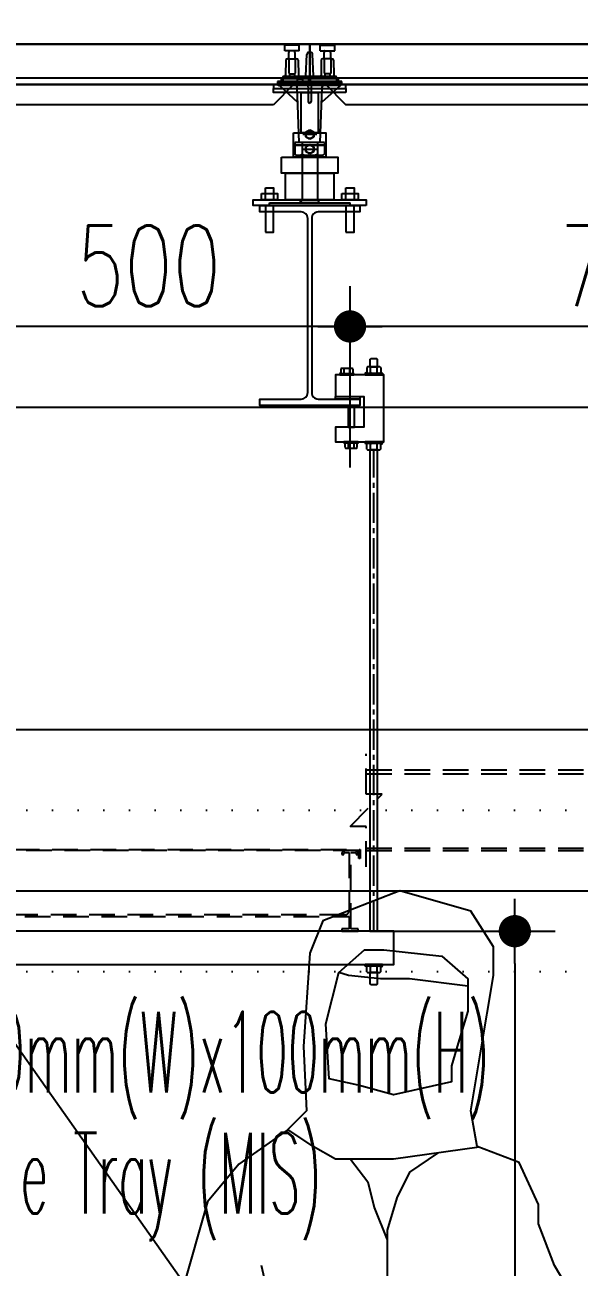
# Model space of a CAD drawing. Header units: millimetres. Extents: x -192235 to 515711, y 45168 to 947868.
# Drawn here: x 162647 to 163334, y 465183 to 466724 of the extents above; entities that cross this region are included whole.
import ezdxf
from ezdxf.enums import TextEntityAlignment as Align

# ---------------------------------------------------------------- set-up
doc = ezdxf.new("R2010")
doc.units = ezdxf.units.MM
doc.header["$LTSCALE"] = 1000
doc.header["$PDMODE"] = 1
for name, pattern in [('CENTER2', [1.125, 0.75, -0.125, 0.125, -0.125]), ('DOT2', [3.175, 0, -3.175]), ('HIDDEN2', [4.7625, 3.175, -1.5875]), ('TPH12-SEC-@20-1$0$CENTERK5', [6.916, 6.667, -0.083, 0.083, -0.083])]:
    doc.linetypes.add(name, pattern=pattern)
for name, color, linetype in [('0-LEVEL LINE', 4, 'DOT2'), ('0-tool', 1, 'Continuous'), ('e-eq-SWB', 130, 'Continuous'), ('Hook-up', 130, 'HIDDEN2'), ('M-DIM', 1, 'Continuous'), ('M-TXT', 3, 'Continuous'), ('man', 7, 'Continuous'), ('SM-SEC-Cm$0$SUPPORT', 2, 'Continuous'), ('SUPPORT', 2, 'Continuous'), ('TPH12-SEC-@20-1$0$H-SIN', 252, 'TPH12-SEC-@20-1$0$CENTERK5'), ('TPH12-SEC-@20-1$0$SIAGE1', 252, 'Continuous'), ('TPH12-SEC-@20-1$0$STEEL-NEDA', 252, 'Continuous'), ('TPH12-SEC-@20-1$0$STEEL3', 252, 'Continuous'), ('TPH12-SEC-@20-1$0$フリーアクセス', 252, 'Continuous'), ('YCD-Xfa-Sec-24$0$Raised Floor', 1, 'Continuous')]:
    doc.layers.add(name, color=color, linetype=linetype)
doc.styles.add('aa-txt', font='simplex.shx', dxfattribs={"width": 0.7, "bigfont": 'chineset.shx'})
doc.dimstyles.new('50-DIM', dxfattribs={"dimscale": 50, "dimtxt": 2, "dimasz": 0.8, "dimexe": 1, "dimexo": 1, "dimgap": 0.5, "dimtad": 1, "dimdec": 0, "dimdsep": 46, "dimtxsty": 'aa-txt', "dimblk": 'DOT', "dimcen": 5, "dimclrd": 256, "dimclre": 256, "dimclrt": 256, "dimadec": 0, "dimazin": 0, "dimtfac": 1, "dimtdec": 0, "dimtix": 1, "dimtmove": 2, "dimatfit": 3, "dimldrblk": 'DOT', "dimfxl": 1, "dimtolj": 1, "dimtzin": 0, "dimarcsym": 0})

# ---------------------------------------------------------------- blocks, each defined once
blk = doc.blocks.new('TPH12-SEC-@20-1$0$ペデスタルA')
at = {"layer": 'TPH12-SEC-@20-1$0$フリーアクセス'}
for p, q in [((-30, 0), (-31, -1)), ((-14, 0), (-30, 0)), ((-13, -1), (-14, 0)), ((0, -10), (0, 0)), ((13, -1), (14, 0)), ((14, 0), (30, 0)), ((30, 0), (31, -1)), ((-31, -8), (-31, -1)), ((-13, -1), (-31, -1)), ((-13, -8), (-31, -8)), ((-26, -10.5), (-25.6, -10)), ((-26, -18), (-26, -10.5)), ((-25.6, -10), (-25.6, -8.4)), ((-18.5, -10), (-18.5, -8.4)), ((-18, -10.5), (-18.5, -10)), ((-18, -18), (-18, -10.5)), ((-13, -8), (-13, -1)), ((-4.7, -39), (-3.6, -12.9)), ((4.7, -39), (3.6, -12.9)), ((13, -8), (13, -1)), ((13, -1), (31, -1)), ((13, -8), (31, -8)), ((18, -10.5), (18.4, -10)), ((18, -18), (18, -10.5)), ((18.4, -10), (18.4, -8.4)), ((25.6, -10), (25.6, -8.4)), ((26, -10.5), (25.6, -10)), ((26, -18), (26, -10.5)), ((31, -8), (31, -1)), ((-29.6, -19.9), (-30, -38.5)), ((-27.6, -18), (-16.4, -18)), ((-26, -18), (-26, -36)), ((-18, -18), (-18, -36)), ((-14.4, -19.9), (-14, -38.5)), ((14.4, -19.9), (14, -38.5)), ((27.6, -18), (16.4, -18)), ((18, -18), (18, -36)), ((26, -18), (26, -36)), ((29.6, -19.9), (30, -38.5)), ((-40, -46), (-40, -49)), ((40, -46), (-40, -46)), ((35.5, -43), (-35.5, -43)), ((-35.5, -43), (-35.5, -45)), ((-35.5, -45), (-33.5, -45)), ((-33.5, -41), (-33.5, -45)), ((32.5, -40), (-32.5, -40)), ((32.5, -46), (-32.5, -46)), ((-26, -36), (-25.1, -36.9)), ((-25.1, -36.9), (-25.1, -40)), ((-25.1, -36.9), (-18.9, -36.9)), ((-24.1, -41), (-19.9, -41)), ((-18, -36), (-18.9, -36.9)), ((-18.9, -36.9), (-18.9, -40)), ((-15.3, -46), (-15.1, -44.2)), ((-15.3, -46), (-8.3, -46)), ((-9.4, -43.4), (-14.2, -43.4)), ((-8.3, -46), (-8.5, -44.2)), ((-1, -45), (-1, -43)), ((-1, -45), (1, -45)), ((1, -45), (1, -43)), ((18, -36), (18.9, -36.9)), ((25.1, -36.9), (18.9, -36.9)), ((18.9, -36.9), (18.9, -40)), ((24.1, -41), (19.9, -41)), ((26, -36), (25.1, -36.9)), ((25.1, -36.9), (25.1, -40)), ((33.5, -45), (33.5, -41)), ((35.5, -45), (33.5, -45)), ((35.5, -43), (35.5, -45)), ((40, -49), (40, -46)), ((-40, -47), (40, -47)), ((38, -51), (-38, -51)), ((-37.7, -51.2), (-15.1, -71.7)), ((-13, -122), (-15.4, -52.9)), ((-2, -53), (-2, -71)), ((2, -53), (2, -71)), ((13, -122), (15.4, -52.9)), ((38, -51), (15.1, -71.7)), ((-5, -109.1), (0, -106.3)), ((0, -106.3), (5, -109.1)), ((-18.5, -122), (-18.5, -136.5)), ((18.5, -122), (-18.5, -122)), ((-9.5, -122), (-9.5, -136.4)), ((8.7, -112), (-8.6, -112)), ((-5, -114.9), (-5, -109.1)), ((0, -117.8), (-5, -114.9)), ((5, -114.9), (0, -117.8)), ((5, -109.1), (5, -114.9)), ((9.5, -122), (9.5, -136.4)), ((18.5, -122), (18.5, -136.5)), ((-15.9, -138), (-18.5, -136.5)), ((15.9, -138), (-15.9, -138)), ((-9.5, -138), (-9.5, -193.8)), ((-9, -130), (8.9, -130)), ((-5, -127.1), (0, -124.3)), ((-5, -132.9), (-5, -127.1)), ((0, -135.8), (-5, -132.9)), ((0, -124.3), (5, -127.1)), ((5, -132.9), (0, -135.8)), ((5, -127.1), (5, -132.9)), ((9.5, -138), (9.5, -193.8)), ((15.9, -138), (18.5, -136.5)), ((-50, -200), (-50, -196.8)), ((-50, -196.8), (50, -196.8)), ((50, -200), (-50, -200)), ((-12.5, -196.8), (-9.5, -193.8)), ((9.5, -193.8), (-9.5, -193.8)), ((12.5, -196.8), (9.5, -193.8)), ((50, -200), (50, -196.8))]:
    blk.add_line(p, q, dxfattribs=at)
for centre in [(0, -112), (0, -130)]:
    blk.add_circle(centre, 4.98, dxfattribs=at)
for centre, radius, start, end in [((-26, -8.4), 0.4, 0, 90), ((-18.1, -8.4), 0.4, 90, 180), ((-0.6, -13), 3, 90, 177.5), ((0.6, -13), 3, 2.5, 90), ((18.1, -8.4), 0.4, 0, 90), ((25.9, -8.4), 0.4, 90, 180), ((-27.6, -20), 2, 90, 178.5), ((-16.4, -20), 2, 1.5, 90), ((16.4, -20), 2, 90, 178.5), ((27.6, -20), 2, 1.5, 90), ((-32.5, -41), 1, 90, 180), ((-32.5, -45), 1, 180, 270), ((-31.5, -38.5), 1.5, 270, 358.5), ((-24.1, -40), 1, 180.5, 270), ((-19.9, -40), 1, 270, 359.5), ((-14.2, -44.3), 0.9, 90, 175), ((-12.5, -38.5), 1.5, 181.5, 270), ((-9.4, -44.3), 0.9, 5, 90), ((-5.7, -39), 1, 270, 357.5), ((5.7, -39), 1, 182.5, 270), ((12.5, -38.5), 1.5, 270, 358.5), ((19.9, -40), 1, 180.5, 270), ((24.1, -40), 1, 270, 359.5), ((31.5, -38.5), 1.5, 181.5, 270), ((32.5, -41), 1, 0, 90), ((32.5, -45), 1, 270, 0), ((-38, -49), 2, 180, 270), ((-38.4, -52), 1, 47.9554, 82.0191), ((-17.4, -53), 2, 2, 90), ((-4, -53), 2, 0, 90), ((4, -53), 2, 90, 180), ((17.4, -53), 2, 90, 178), ((38, -49), 2, 270, 0), ((-15.7, -72.4), 1, 2, 47.9554), ((0, -71), 2, 180, 270), ((0, -71), 2, 270, 0), ((15.7, -72.4), 1, 132.0446, 178), ((-14, -131), 7.03, 270, 309.8217), ((0, -109.5), 28.5, 250.5288, 289.4712), ((14, -131), 7.03, 230.1783, 270)]:
    blk.add_arc(centre, radius, start, end, dxfattribs=at)
blk = doc.blocks.new('TPH12-SEC-@20-1')
at = {"layer": 'TPH12-SEC-@20-1$0$H-SIN'}
blk.add_line((83854.8, 466700), (201769.6, 466700), dxfattribs=at)
at = {"layer": 'TPH12-SEC-@20-1$0$SIAGE1'}
blk.add_line((166000, 466700), (162400, 466700), dxfattribs=at)
at = {"layer": 'TPH12-SEC-@20-1$0$STEEL-NEDA'}
blk.add_lwpolyline([(162938, 466500), (163062, 466500), (163062, 466492), (163010.5, 466492, 0.414214), (163002.5, 466484), (163002.5, 466268, 0.414214), (163010.5, 466260), (163062, 466260), (163062, 466252), (162938, 466252), (162938, 466260), (162989.5, 466260, 0.414214), (162997.5, 466268), (162997.5, 466484, 0.414214), (162989.5, 466492), (162938, 466492)], format="xyb", close=True, dxfattribs=at)
at = {"layer": 'TPH12-SEC-@20-1$0$STEEL3'}
for p, q in [((160000, 466250), (175000, 466250)), ((160000, 465850), (175000, 465850))]:
    blk.add_line(p, q, dxfattribs=at)
at = {"layer": 'TPH12-SEC-@20-1$0$フリーアクセス'}
blk.add_line((165996.8, 466658), (162400, 466658), dxfattribs=at)
blk.add_blockref('TPH12-SEC-@20-1$0$ペデスタルA', (163000, 466700), dxfattribs=at)
blk = doc.blocks.new('Nut-M10')
for p, q in [((-10.9, 1.5), (-10.9, 0.5)), ((-8.7, 2.8), (-10.6, 2)), ((-10.4, 2), (10.4, 2)), ((-10.4, 0), (10.4, 0)), ((-8.7, 9.2), (-8.7, 2.8)), ((6.5, 10), (-6.5, 10)), ((-4.3, 9.2), (-4.3, 2.8)), ((4.3, 2.8), (4.3, 9.2)), ((8.7, 9.2), (8.7, 2.8)), ((8.7, 2.8), (10.6, 2)), ((10.9, 1.5), (10.9, 0.5))]:
    blk.add_line(p, q)
for centre, radius, start, end in [((-10.4, 1.5), 0.5, 90, 180), ((-10.4, 0.5), 0.5, 180, 270), ((-6.5, 6.7), 3.33, 49.441, 130.559), ((-6.5, 5.3), 3.33, 229.441, 310.559), ((0, -2.1), 12.1, 69.065, 110.935), ((0, 14.1), 12.1, 249.065, 290.935), ((6.5, 6.7), 3.33, 49.441, 130.559), ((6.5, 5.3), 3.33, 229.441, 310.559), ((10.4, 1.5), 0.5, 0, 90), ((10.4, 0.5), 0.5, 270, 0)]:
    blk.add_arc(centre, radius, start, end)
blk = doc.blocks.new('Nut-M8')
for p, q in [((-8.9, 1.2), (-8.9, 0.4)), ((-7.5, 2.2), (-8.7, 1.5)), ((-8.5, 1.6), (8.6, 1.6)), ((-8.5, 0), (8.6, 0)), ((-7.5, 7.3), (-7.5, 2.2)), ((5.6, 8), (-5.6, 8)), ((-3.8, 7.3), (-3.8, 2.2)), ((3.8, 2.2), (3.8, 7.3)), ((7.5, 7.3), (7.5, 2.2)), ((7.5, 2.2), (8.7, 1.5)), ((9, 1.2), (9, 0.4))]:
    blk.add_line(p, q)
for centre, radius, start, end in [((-8.5, 1.2), 0.4, 90, 180), ((-8.5, 0.4), 0.4, 180, 270), ((-5.6, 5), 3.03, 51.7868, 128.2132), ((-5.6, 4.6), 3.03, 231.7868, 308.2132), ((0, -3.2), 11.2, 70.3471, 109.6529), ((0, 12.8), 11.2, 250.3471, 289.6529), ((5.6, 5), 3.03, 51.7868, 128.2132), ((5.6, 4.6), 3.03, 231.7868, 308.2132), ((8.6, 1.2), 0.4, 0, 90), ((8.6, 0.4), 0.4, 270, 0)]:
    blk.add_arc(centre, radius, start, end)
blk = doc.blocks.new('HG-S-r')
blk.add_lwpolyline([(0.87, 5), (0.77, 4.9), (0.77, 4), (1.73, 4), (1.73, 4.9), (1.63, 5)], close=True)
blk.add_lwpolyline([(-0.5, 0.3), (0, 0.3), (0, -3.5), (-3.5, -3.5), (-3.5, -5.3), (2.5, -5.3), (2.5, 3), (-3.5, 3), (-3.5, 0.3), (-0.5, 0.3), (-0.5, 0), (-3.5, 0), (-3.5, 0.3)])
at = {"xscale": 0.1, "yscale": 0.1, "zscale": 0.1}
for name, p in [('Nut-M8', (-2.1, 3)), ('Nut-M10', (1.25, 3))]:
    blk.add_blockref(name, p, dxfattribs=at)
at = {"xscale": 0.1, "yscale": 0.1, "zscale": 0.1, "rotation": 180}
for name, p in [('Nut-M8', (-1.55, -5.3)), ('Nut-M10', (1.25, -5.3))]:
    blk.add_blockref(name, p, dxfattribs=at)
blk = doc.blocks.new('DOT')
at = {"color": 0}
blk.add_line((-1, 0), (1, 0), dxfattribs=at)
at = {"color": 3, "const_width": 0.5}
blk.add_lwpolyline([(-0.25, 0, 1), (0.25, 0, 1)], format="xyb", close=True, dxfattribs=at)
blk = doc.blocks.new('*D113')
at = {"layer": 'DEFPOINTS', "color": 0, "transparency": 16777216}
for p in [(162550, 466350), (162550, 466125), (163050, 466125)]:
    blk.add_point(p, dxfattribs=at)
at = {"layer": 'M-DIM', "lineweight": -2, "transparency": 16777216}
for p, q in [((162550, 466175), (162550, 466400)), ((163050, 466175), (163050, 466400)), ((163010, 466350), (162590, 466350))]:
    blk.add_line(p, q, dxfattribs=at)
at = {"layer": 'M-DIM', "lineweight": -2, "transparency": 16777216, "xscale": 40, "yscale": 40, "zscale": 40, "rotation": 180}
blk.add_blockref('DOT', (162550, 466350), dxfattribs=at)
at = {"layer": 'M-DIM', "lineweight": -2, "transparency": 16777216, "xscale": 40, "yscale": 40, "zscale": 40}
blk.add_blockref('DOT', (163050, 466350), dxfattribs=at)
at = {"layer": 'M-DIM', "transparency": 16777216, "insert": (162800, 466425), "char_height": 100, "attachment_point": 5, "style": 'aa-txt'}
blk.add_mtext('\\A1;500', dxfattribs=at)
blk = doc.blocks.new('_Dot')
at = {"color": 0, "linetype": 'ByBlock', "lineweight": -2}
blk.add_line((-0.5, 0), (-1, 0), dxfattribs=at)
at = {"color": 0, "linetype": 'ByBlock', "const_width": 0.5}
blk.add_lwpolyline([(-0.25, 0, 1), (0.25, 0, 1)], format="xyb", close=True, dxfattribs=at)
blk = doc.blocks.new('Man-170-C')
for points in [[(-20.39, 121.53), (-19.19, 123.53), (-17.19, 128.72), (-17.19, 131.12), (-14.79, 136.31), (-9.59, 138.31), (-8.79, 142.71), (-9.99, 149.9), (-11.59, 159.49), (-11.59, 163.08), (-8.79, 167.48), (0, 170), (9.59, 166.28), (11.19, 162.29), (11.99, 150.7), (11.59, 142.71), (13.99, 140.31), (20, 136.11), (23.87, 131.44), (30.01, 109.96)], [(16.79, 121.93), (17.19, 123.53)], [(-8.4, 158.19), (-1.2, 159.09), (2.4, 159.09), (6.4, 159.49), (7.6, 159.89), (4.4, 162.69), (2, 162.69), (-5.2, 161.89), (-8.4, 159.09), (-8.4, 155.09), (-7.2, 151.1), (-6.4, 148.3), (-6.4, 146.3), (0.8, 144.7), (5.2, 145.9), (8.79, 146.7), (9.19, 153.5), (7.6, 159.89)], [(-9.81, 138.23), (0.8, 136.71), (4.4, 136.71), (8, 136.71), (10.79, 138.31), (13.91, 140.39)], [(-4.66, 137.49), (-1.2, 135.12), (0.4, 131.92), (1.6, 127.92), (1.6, 120.33), (1.6, 115.14), (1.6, 107.15), (1.2, 101.55), (2.4, 98.75), (1.6, 95.16), (1.6, 93.56), (0.8, 90.76)], [(6.14, 136.71), (4, 133.92), (3.2, 130.72), (1.6, 126.72)]]:
    blk.add_lwpolyline(points)
blk = doc.blocks.new('Man-R-170-C')
at = {"xscale": -1}
blk.add_blockref('Man-170-C', (0, 0), dxfattribs=at)
blk = doc.blocks.new('*D130')
at = {"layer": 'DEFPOINTS', "color": 0, "transparency": 16777216}
for p in [(163029.5, 465600), (163029.5, 463950), (163254.5, 463950)]:
    blk.add_point(p, dxfattribs=at)
at = {"layer": 'M-DIM', "lineweight": -2, "transparency": 16777216}
for p, q in [((163079.5, 465600), (163304.5, 465600)), ((163254.5, 465560), (163254.5, 463990)), ((163079.5, 463950), (163304.5, 463950))]:
    blk.add_line(p, q, dxfattribs=at)
at = {"layer": 'M-DIM', "lineweight": -2, "transparency": 16777216, "xscale": 40, "yscale": 40, "zscale": 40}
for p, rotation in [((163254.5, 465600), 90), ((163254.5, 463950), 270)]:
    blk.add_blockref('DOT', p, dxfattribs=dict(at, rotation=rotation))
at = {"layer": 'M-DIM', "transparency": 16777216, "insert": (163179.5, 464775), "char_height": 100, "attachment_point": 5, "rotation": 90, "style": 'aa-txt'}
blk.add_mtext('\\A1;1650', dxfattribs=at)
blk = doc.blocks.new('*D292')
at = {"layer": 'DEFPOINTS', "color": 0, "transparency": 16777216}
for p in [(163050, 466350), (163050, 466125), (163750, 466125)]:
    blk.add_point(p, dxfattribs=at)
at = {"layer": 'M-DIM', "lineweight": -2, "transparency": 16777216}
for p, q in [((163050, 466175), (163050, 466400)), ((163750, 466175), (163750, 466400)), ((163710, 466350), (163090, 466350))]:
    blk.add_line(p, q, dxfattribs=at)
at = {"layer": 'M-DIM', "lineweight": -2, "transparency": 16777216, "xscale": 40, "yscale": 40, "zscale": 40, "rotation": 180}
blk.add_blockref('DOT', (163050, 466350), dxfattribs=at)
at = {"layer": 'M-DIM', "lineweight": -2, "transparency": 16777216, "xscale": 40, "yscale": 40, "zscale": 40}
blk.add_blockref('DOT', (163750, 466350), dxfattribs=at)
at = {"layer": 'M-DIM', "transparency": 16777216, "insert": (163400, 466425), "char_height": 100, "attachment_point": 5, "style": 'aa-txt'}
blk.add_mtext('\\A1;700', dxfattribs=at)
blk = doc.blocks.new('YCD-Xfa-Sec-24')
at = {"layer": 'YCD-Xfa-Sec-24$0$Raised Floor'}
for points in [[(547000, 396700), (546400, 396700), (546400, 396650), (547000, 396650)], [(547600, 396700), (547000, 396700), (547000, 396650), (547600, 396650)], [(546445, 396625), (546955, 396625), (546980, 396650), (546420, 396650)], [(546955, 396650), (547045, 396650), (547045, 396645), (546955, 396645)], [(546955, 396640), (547045, 396640), (547045, 396645), (546955, 396645)], [(547045, 396625), (547555, 396625), (547580, 396650), (547020, 396650)], [(547010.5, 396640), (546989.5, 396640), (546989.5, 396590), (547010.5, 396590)], [(547020, 396590), (546980, 396590), (546980, 396575), (547020, 396575)], [(547020, 396575), (546980, 396575), (546980, 396560), (547020, 396560)], [(547035, 396560), (546965, 396560), (546965, 396540), (547035, 396540)], [(547030, 396540), (546970, 396540), (546970, 396507), (547030, 396507)], [(546955, 396522), (546945, 396522), (546945, 396507), (546955, 396507)], [(547055, 396522), (547045, 396522), (547045, 396507), (547055, 396507)], [(546930, 396500), (547070, 396500), (547070, 396507), (546930, 396507)], [(546960, 396515), (546940, 396515), (546940, 396507), (546960, 396507)], [(547060, 396515), (547040, 396515), (547040, 396507), (547060, 396507)], [(546955, 396467), (546945, 396467), (546945, 396500), (546955, 396500)], [(547055, 396467), (547045, 396467), (547045, 396500), (547055, 396500)]]:
    blk.add_lwpolyline(points, close=True, dxfattribs=at)

msp = doc.modelspace()

# ---------------------------------------------------------------- block references
msp.add_blockref('TPH12-SEC-@20-1', (0, 0))

# ---------------------------------------------------------------- next in the draw order: linework, layer by layer
at = {"layer": '0-LEVEL LINE', "ltscale": 0.01}
for p, q in [((100000, 465850), (190000, 465850)), ((100000, 465750), (190000, 465750)), ((100000, 465550), (190000, 465550))]:
    msp.add_line(p, q, dxfattribs=at)
at = {"layer": '0-tool'}
msp.add_lwpolyline([(162034.62883, 469500), (165620, 469500), (165620, 466700), (162034.62883, 466700)], close=True, dxfattribs=at)
at = {"layer": 'e-eq-SWB'}
msp.add_lwpolyline([(163700, 465650), (162500, 463950), (163700, 463950), (162500, 465650), (163700, 465650), (163700, 463950), (162500, 463950), (162500, 465650)], dxfattribs=at)
at = {"layer": 'Hook-up', "ltscale": 0.01}
for p, q in [((163070, 465800), (163750, 465800)), ((163070, 465795), (163750, 465795)), ((163070, 465703), (163750, 465703)), ((163070, 465700), (163750, 465700))]:
    msp.add_line(p, q, dxfattribs=at)
msp.add_lwpolyline([(163070, 465680), (163070, 465730), (163050, 465730), (163090, 465770), (163070, 465770), (163070, 465820)], dxfattribs=at)
msp.add_lwpolyline([(162539, 465700), (162539, 465690), (162537.6, 465690), (162537.6, 465701.4), (163062.4, 465701.4), (163062.4, 465690), (163061, 465690), (163061, 465700)], close=True, dxfattribs=at)
msp.add_lwpolyline([(162551.2, 465618.4), (163048.8, 465618.4), (163048.8, 465603), (163040, 465603), (163040, 465600), (163060, 465600), (163060, 465603), (163051.2, 465603), (163051.2, 465697.6), (163056.6, 465697.6, -0.4142135624), (163057.6, 465696.6), (163057.6, 465695), (163060, 465695), (163060, 465696.6, 0.4142135624), (163056.6, 465700), (163043.4, 465700, 0.4142135624), (163040, 465696.6), (163040, 465695), (163042.4, 465695), (163042.4, 465696.6, -0.4142135624), (163043.4, 465697.6), (163048.8, 465697.6), (163048.8, 465625.4, -0.4142135624), (163043.8, 465620.4), (162556.2, 465620.4, -0.4142135624)], format="xyb", dxfattribs=at)
at = {"layer": 'SM-SEC-Cm$0$SUPPORT'}
msp.add_lwpolyline([(163074.7375, 465600), (163084.2625, 465600), (163084.2625, 466197), (163074.7375, 466197)], close=True, dxfattribs=at)
at = {"layer": 'SUPPORT', "linetype": 'CENTER2', "ltscale": 0.05}
msp.add_line((163079.5, 465600), (163079.5, 466197), dxfattribs=at)
at = {"layer": 'SUPPORT'}
for points in [[(163048.53025, 466252), (163047.53025, 466251), (163047.53025, 466225), (163055.46975, 466225), (163055.46975, 466251), (163054.46975, 466252)], [(163104.5, 465600), (162492.5, 465600), (162492.5, 465558.725), (163104.5, 465558.725)], [(163083.2625, 465533.725), (163084.2625, 465534.725), (163084.2625, 465548.725), (163074.7375, 465548.725), (163074.7375, 465534.725), (163075.7375, 465533.725)]]:
    msp.add_lwpolyline(points, close=True, dxfattribs=at)

# ---------------------------------------------------------------- next in the draw order: block references
at = {"xscale": -1}
msp.add_blockref('YCD-Xfa-Sec-24', (710000, 70000), dxfattribs=at)
at = {"layer": 'man', "xscale": 10, "yscale": 10, "zscale": 10}
msp.add_blockref('Man-R-170-C', (163111.99318, 463950), dxfattribs=at)
at = {"layer": 'SUPPORT', "xscale": 10, "yscale": 10, "zscale": 10}
msp.add_blockref('HG-S-r', (163067, 466260), dxfattribs=at)
at = {"layer": 'SUPPORT', "rotation": 180}
msp.add_blockref('Nut-M10', (163079.5, 465558.725), dxfattribs=at)

# ---------------------------------------------------------------- next in the draw order: texts
at = {"layer": 'M-TXT', "style": 'aa-txt', "width": 0.45}
for s, p in [('- 500mm(W)x100mm(H)', (162450, 465450)), ('  Cable Tray (MIS)', (162450, 465300))]:
    msp.add_text(s, height=100, dxfattribs=at).set_placement(p, align=Align.MIDDLE_LEFT)

# ---------------------------------------------------------------- next in the draw order: dimensions: what is measured, and where the dimension line sits
at = {"layer": 'M-DIM'}
for base, p1, p2, picture, middle in [((162550, 466350), (163050, 466125), (162550, 466125), '*D113', (162800, 466425)), ((163050, 466350), (163750, 466125), (163050, 466125), '*D292', (163400, 466425))]:
    dim = msp.add_linear_dim(base=base, p1=p1, p2=p2, dimstyle='50-DIM', dxfattribs=at)
    dim.commit()
    dim.dimension.update_dxf_attribs({"geometry": picture, "text_midpoint": middle})
dim = msp.add_linear_dim(base=(163254.5, 463950), p1=(163029.5, 465600), p2=(163029.5, 463950), angle=90, dimstyle='50-DIM', dxfattribs=at)
dim.commit()
dim.dimension.update_dxf_attribs({"geometry": '*D130', "text_midpoint": (163179.5, 464775)})

doc.saveas('drawing.dxf')
